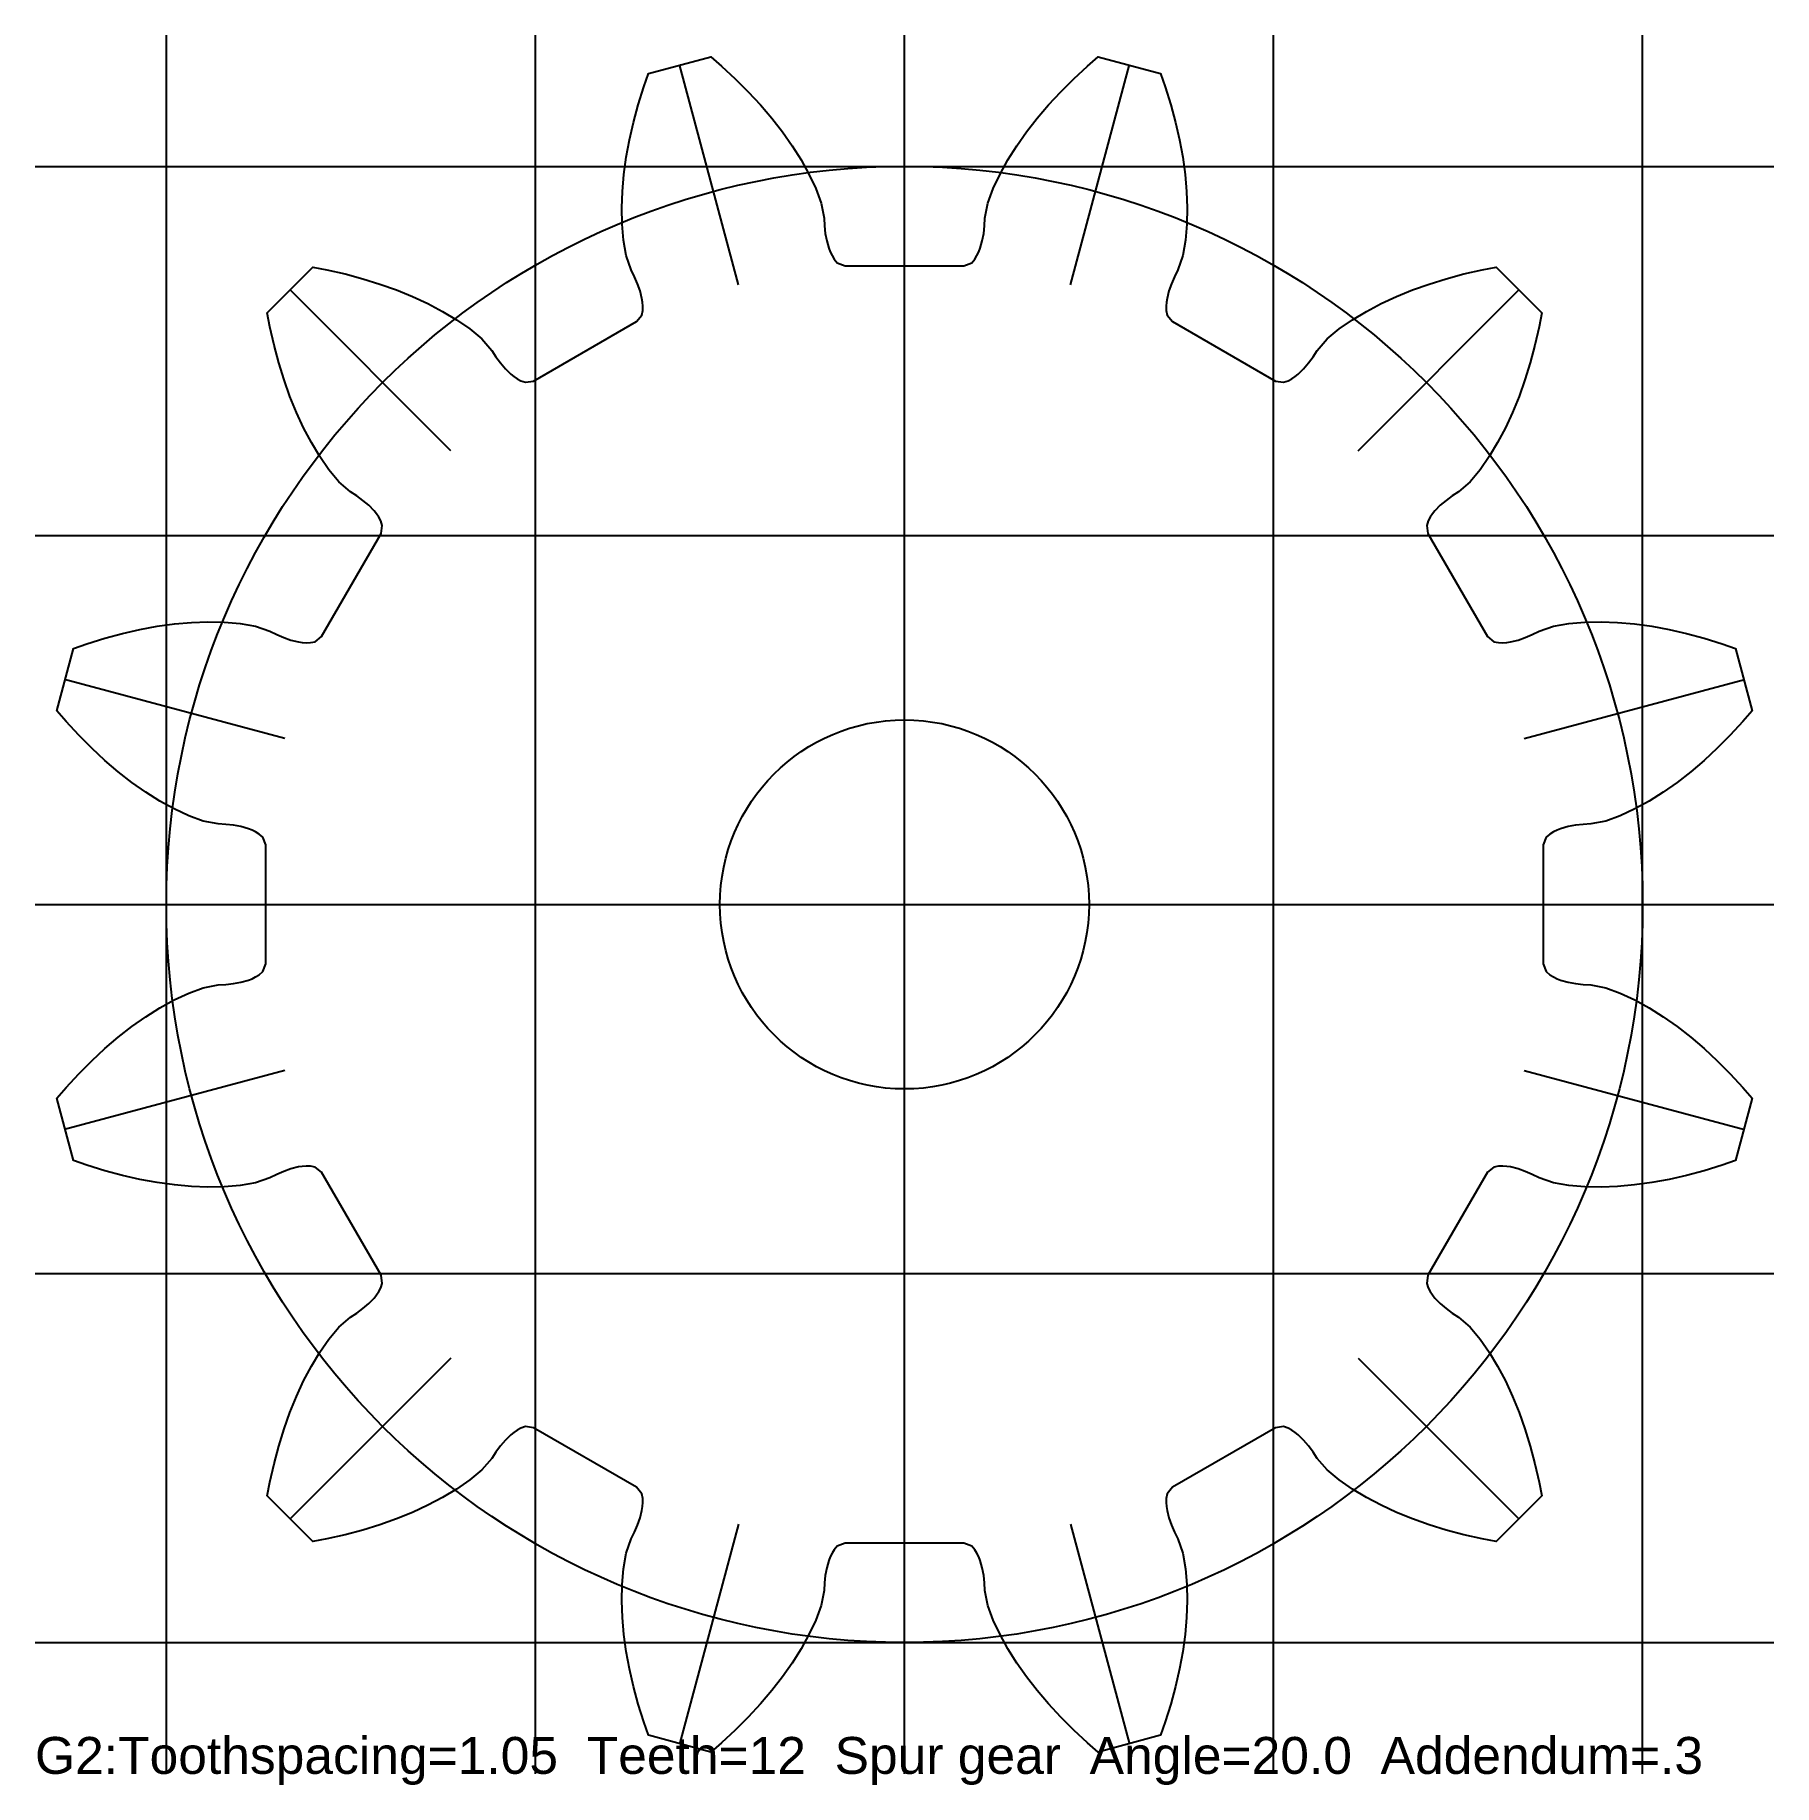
# Model space of a CAD drawing. Extents: x 0 to 4.71, y -0.03 to 4.71.
import ezdxf

# ---------------------------------------------------------------- set-up
doc = ezdxf.new("R2010")
doc.units = 0
doc.layers.add('labels', color=1, linetype='Continuous')
doc.styles.add('ARIAL', font='Arial.ttf')

msp = doc.modelspace()

# ---------------------------------------------------------------- linework, layer by layer
at = {"layer": 'a'}
for p, q in [((2.35594, 1.57063), (2.35594, 3.14126)), ((1.57063, 2.35594), (3.14126, 2.35594))]:
    msp.add_line(p, q, dxfattribs=at)
msp.add_lwpolyline([(0.62522, 2.51705), (0.61695, 2.53798), (0.60749, 2.54633), (0.59779, 2.55237), (0.58797, 2.55711), (0.57804, 2.56095), (0.55798, 2.56669), (0.5377, 2.57051), (0.51724, 2.57286), (0.49664, 2.57398), (0.45608, 2.58166), (0.41639, 2.59647), (0.37722, 2.61485), (0.33854, 2.63619), (0.30038, 2.66018), (0.26276, 2.68662), (0.22573, 2.71538), (0.18933, 2.74633), (0.15359, 2.77941), (0.11858, 2.81453), (0.08434, 2.85164), (0.0592, 2.88075), (0.1045, 3.04982), (0.14083, 3.06245), (0.18904, 3.07747), (0.23692, 3.09038), (0.2844, 3.10116), (0.33141, 3.10977), (0.37785, 3.11616), (0.42365, 3.12025), (0.4687, 3.12195), (0.51286, 3.12109), (0.55598, 3.11741), (0.59775, 3.11039), (0.63672, 3.09677), (0.65512, 3.08744), (0.67401, 3.07924), (0.69349, 3.07241), (0.71373, 3.06735), (0.72425, 3.06571), (0.73513, 3.0649), (0.74654, 3.06529), (0.75891, 3.06779), (0.77654, 3.08178), (0.93765, 3.36082), (0.94095, 3.38308), (0.93693, 3.39506), (0.93156, 3.40513), (0.92541, 3.41415), (0.91874, 3.42243), (0.90423, 3.43743), (0.88858, 3.45089), (0.87204, 3.46315), (0.85476, 3.47442), (0.82347, 3.50136), (0.79651, 3.53402), (0.77177, 3.56952), (0.74894, 3.60734), (0.72789, 3.6472), (0.70853, 3.68891), (0.69084, 3.73233), (0.67479, 3.77734), (0.66039, 3.82385), (0.64763, 3.87177), (0.63653, 3.92103), (0.6293, 3.95881), (0.75308, 4.08258), (0.79086, 4.07536), (0.84011, 4.06426), (0.88804, 4.0515), (0.93455, 4.03709), (0.97956, 4.02104), (1.02297, 4.00335), (1.06468, 3.984), (1.10454, 3.96294), (1.14236, 3.94012), (1.17786, 3.91538), (1.21053, 3.88841), (1.23747, 3.85713), (1.24874, 3.83985), (1.261, 3.8233), (1.27445, 3.80765), (1.28945, 3.79315), (1.29774, 3.78647), (1.30675, 3.78033), (1.31683, 3.77495), (1.3288, 3.77094), (1.35106, 3.77424), (1.63011, 3.93534), (1.64409, 3.95297), (1.6466, 3.96535), (1.64698, 3.97676), (1.64617, 3.98764), (1.64453, 3.99815), (1.63947, 4.0184), (1.63264, 4.03787), (1.62445, 4.05676), (1.61511, 4.07516), (1.60149, 4.11414), (1.59447, 4.15591), (1.5908, 4.19902), (1.58994, 4.24319), (1.59164, 4.28823), (1.59573, 4.33403), (1.60211, 4.38048), (1.61072, 4.42748), (1.6215, 4.47496), (1.63441, 4.52285), (1.64943, 4.57105), (1.66206, 4.60739), (1.83114, 4.65269), (1.86024, 4.62754), (1.89735, 4.5933), (1.93248, 4.55829), (1.96555, 4.52256), (1.99651, 4.48616), (2.02526, 4.44912), (2.05171, 4.41151), (2.0757, 4.37335), (2.09704, 4.33467), (2.11541, 4.2955), (2.13022, 4.25581), (2.13791, 4.21525), (2.13903, 4.19464), (2.14137, 4.17419), (2.1452, 4.1539), (2.15094, 4.13384), (2.15477, 4.12392), (2.15951, 4.11409), (2.16555, 4.1044), (2.17391, 4.09494), (2.19484, 4.08666), (2.51705, 4.08666), (2.53798, 4.09494), (2.54633, 4.1044), (2.55237, 4.11409), (2.55711, 4.12392), (2.56095, 4.13384), (2.56669, 4.1539), (2.57051, 4.17419), (2.57286, 4.19464), (2.57398, 4.21525), (2.58166, 4.25581), (2.59647, 4.2955), (2.61485, 4.33467), (2.63619, 4.37335), (2.66018, 4.41151), (2.68662, 4.44912), (2.71538, 4.48616), (2.74633, 4.52256), (2.77941, 4.55829), (2.81453, 4.5933), (2.85164, 4.62754), (2.88075, 4.65269), (3.04982, 4.60739), (3.06245, 4.57105), (3.07747, 4.52285), (3.09038, 4.47496), (3.10116, 4.42748), (3.10977, 4.38048), (3.11616, 4.33403), (3.12025, 4.28823), (3.12195, 4.24319), (3.12109, 4.19902), (3.11741, 4.15591), (3.11039, 4.11414), (3.09677, 4.07516), (3.08744, 4.05676), (3.07924, 4.03787), (3.07241, 4.0184), (3.06735, 3.99815), (3.06571, 3.98764), (3.0649, 3.97676), (3.06529, 3.96535), (3.06779, 3.95297), (3.08178, 3.93534), (3.36082, 3.77424), (3.38308, 3.77094), (3.39506, 3.77495), (3.40513, 3.78033), (3.41415, 3.78647), (3.42243, 3.79315), (3.43743, 3.80765), (3.45089, 3.8233), (3.46315, 3.83985), (3.47442, 3.85713), (3.50136, 3.88841), (3.53402, 3.91538), (3.56952, 3.94012), (3.60734, 3.96294), (3.6472, 3.984), (3.68891, 4.00335), (3.73233, 4.02104), (3.77734, 4.03709), (3.82385, 4.0515), (3.87177, 4.06426), (3.92103, 4.07536), (3.95881, 4.08258), (4.08258, 3.95881), (4.07536, 3.92103), (4.06426, 3.87177), (4.0515, 3.82385), (4.03709, 3.77734), (4.02104, 3.73233), (4.00335, 3.68891), (3.984, 3.6472), (3.96294, 3.60734), (3.94012, 3.56952), (3.91538, 3.53402), (3.88841, 3.50136), (3.85713, 3.47442), (3.83985, 3.46315), (3.8233, 3.45089), (3.80765, 3.43743), (3.79315, 3.42243), (3.78647, 3.41415), (3.78033, 3.40513), (3.77495, 3.39506), (3.77094, 3.38308), (3.77424, 3.36082), (3.93534, 3.08178), (3.95297, 3.06779), (3.96535, 3.06529), (3.97676, 3.0649), (3.98764, 3.06571), (3.99815, 3.06735), (4.0184, 3.07241), (4.03787, 3.07924), (4.05676, 3.08744), (4.07516, 3.09677), (4.11414, 3.11039), (4.15591, 3.11741), (4.19902, 3.12109), (4.24319, 3.12195), (4.28823, 3.12025), (4.33403, 3.11616), (4.38048, 3.10977), (4.42748, 3.10116), (4.47496, 3.09038), (4.52285, 3.07747), (4.57105, 3.06245), (4.60739, 3.04982), (4.65269, 2.88075), (4.62754, 2.85164), (4.5933, 2.81453), (4.55829, 2.77941), (4.52256, 2.74633), (4.48616, 2.71538), (4.44912, 2.68662), (4.41151, 2.66018), (4.37335, 2.63619), (4.33467, 2.61485), (4.2955, 2.59647), (4.25581, 2.58166), (4.21525, 2.57398), (4.19464, 2.57286), (4.17419, 2.57051), (4.1539, 2.56669), (4.13384, 2.56095), (4.12392, 2.55711), (4.11409, 2.55237), (4.1044, 2.54633), (4.09494, 2.53798), (4.08666, 2.51705), (4.08666, 2.19484), (4.09494, 2.17391), (4.1044, 2.16555), (4.11409, 2.15951), (4.12392, 2.15477), (4.13384, 2.15094), (4.1539, 2.1452), (4.17419, 2.14137), (4.19464, 2.13903), (4.21525, 2.13791), (4.25581, 2.13022), (4.2955, 2.11541), (4.33467, 2.09704), (4.37335, 2.0757), (4.41151, 2.05171), (4.44912, 2.02526), (4.48616, 1.99651), (4.52256, 1.96555), (4.55829, 1.93248), (4.5933, 1.89735), (4.62754, 1.86024), (4.65269, 1.83114), (4.60739, 1.66206), (4.57105, 1.64943), (4.52285, 1.63441), (4.47496, 1.6215), (4.42748, 1.61072), (4.38048, 1.60211), (4.33403, 1.59573), (4.28823, 1.59164), (4.24319, 1.58994), (4.19902, 1.5908), (4.15591, 1.59447), (4.11414, 1.60149), (4.07516, 1.61511), (4.05676, 1.62445), (4.03787, 1.63264), (4.0184, 1.63947), (3.99815, 1.64453), (3.98764, 1.64617), (3.97676, 1.64698), (3.96535, 1.6466), (3.95297, 1.64409), (3.93534, 1.63011), (3.77424, 1.35106), (3.77094, 1.3288), (3.77495, 1.31683), (3.78033, 1.30675), (3.78647, 1.29774), (3.79315, 1.28945), (3.80765, 1.27445), (3.8233, 1.261), (3.83985, 1.24874), (3.85713, 1.23747), (3.88841, 1.21053), (3.91538, 1.17786), (3.94012, 1.14236), (3.96294, 1.10454), (3.984, 1.06468), (4.00335, 1.02297), (4.02104, 0.97956), (4.03709, 0.93455), (4.0515, 0.88804), (4.06426, 0.84011), (4.07536, 0.79086), (4.08258, 0.75308), (3.95881, 0.6293), (3.92103, 0.63653), (3.87177, 0.64763), (3.82385, 0.66039), (3.77734, 0.67479), (3.73233, 0.69084), (3.68891, 0.70853), (3.6472, 0.72789), (3.60734, 0.74894), (3.56952, 0.77177), (3.53402, 0.79651), (3.50136, 0.82347), (3.47442, 0.85476), (3.46315, 0.87204), (3.45089, 0.88858), (3.43743, 0.90423), (3.42243, 0.91874), (3.41415, 0.92541), (3.40513, 0.93156), (3.39506, 0.93693), (3.38308, 0.94095), (3.36082, 0.93765), (3.08178, 0.77654), (3.06779, 0.75891), (3.06529, 0.74654), (3.0649, 0.73513), (3.06571, 0.72425), (3.06735, 0.71373), (3.07241, 0.69349), (3.07924, 0.67401), (3.08744, 0.65512), (3.09677, 0.63672), (3.11039, 0.59775), (3.11741, 0.55598), (3.12109, 0.51286), (3.12195, 0.4687), (3.12025, 0.42365), (3.11616, 0.37785), (3.10977, 0.33141), (3.10116, 0.2844), (3.09038, 0.23692), (3.07747, 0.18904), (3.06245, 0.14083), (3.04982, 0.1045), (2.88075, 0.0592), (2.85164, 0.08434), (2.81453, 0.11858), (2.77941, 0.15359), (2.74633, 0.18933), (2.71538, 0.22573), (2.68662, 0.26276), (2.66018, 0.30038), (2.63619, 0.33854), (2.61485, 0.37722), (2.59647, 0.41639), (2.58166, 0.45608), (2.57398, 0.49664), (2.57286, 0.51724), (2.57051, 0.5377), (2.56669, 0.55798), (2.56095, 0.57804), (2.55711, 0.58797), (2.55237, 0.59779), (2.54633, 0.60749), (2.53798, 0.61695), (2.51705, 0.62522), (2.19484, 0.62522), (2.17391, 0.61695), (2.16555, 0.60749), (2.15951, 0.59779), (2.15477, 0.58797), (2.15094, 0.57804), (2.1452, 0.55798), (2.14137, 0.5377), (2.13903, 0.51724), (2.13791, 0.49664), (2.13022, 0.45608), (2.11541, 0.41639), (2.09704, 0.37722), (2.0757, 0.33854), (2.05171, 0.30038), (2.02526, 0.26276), (1.99651, 0.22573), (1.96555, 0.18933), (1.93248, 0.15359), (1.89735, 0.11858), (1.86024, 0.08434), (1.83114, 0.0592), (1.66206, 0.1045), (1.64943, 0.14083), (1.63441, 0.18904), (1.6215, 0.23692), (1.61072, 0.2844), (1.60211, 0.33141), (1.59573, 0.37785), (1.59164, 0.42365), (1.58994, 0.4687), (1.5908, 0.51286), (1.59447, 0.55598), (1.60149, 0.59775), (1.61511, 0.63672), (1.62445, 0.65512), (1.63264, 0.67401), (1.63947, 0.69349), (1.64453, 0.71373), (1.64617, 0.72425), (1.64698, 0.73513), (1.6466, 0.74654), (1.64409, 0.75891), (1.63011, 0.77654), (1.35106, 0.93765), (1.3288, 0.94095), (1.31683, 0.93693), (1.30675, 0.93156), (1.29774, 0.92541), (1.28945, 0.91874), (1.27445, 0.90423), (1.261, 0.88858), (1.24874, 0.87204), (1.23747, 0.85476), (1.21053, 0.82347), (1.17786, 0.79651), (1.14236, 0.77177), (1.10454, 0.74894), (1.06468, 0.72789), (1.02297, 0.70853), (0.97956, 0.69084), (0.93455, 0.67479), (0.88804, 0.66039), (0.84011, 0.64763), (0.79086, 0.63653), (0.75308, 0.6293), (0.6293, 0.75308), (0.63653, 0.79086), (0.64763, 0.84011), (0.66039, 0.88804), (0.67479, 0.93455), (0.69084, 0.97956), (0.70853, 1.02297), (0.72789, 1.06468), (0.74894, 1.10454), (0.77177, 1.14236), (0.79651, 1.17786), (0.82347, 1.21053), (0.85476, 1.23747), (0.87204, 1.24874), (0.88858, 1.261), (0.90423, 1.27445), (0.91874, 1.28945), (0.92541, 1.29774), (0.93156, 1.30675), (0.93693, 1.31683), (0.94095, 1.3288), (0.93765, 1.35106), (0.77654, 1.63011), (0.75891, 1.64409), (0.74654, 1.6466), (0.73513, 1.64698), (0.72425, 1.64617), (0.71373, 1.64453), (0.69349, 1.63947), (0.67401, 1.63264), (0.65512, 1.62445), (0.63672, 1.61511), (0.59775, 1.60149), (0.55598, 1.59447), (0.51286, 1.5908), (0.4687, 1.58994), (0.42365, 1.59164), (0.37785, 1.59573), (0.33141, 1.60211), (0.2844, 1.61072), (0.23692, 1.6215), (0.18904, 1.63441), (0.14083, 1.64943), (0.1045, 1.66206), (0.0592, 1.83114), (0.08434, 1.86024), (0.11858, 1.89735), (0.15359, 1.93248), (0.18933, 1.96555), (0.22573, 1.99651), (0.26276, 2.02526), (0.30038, 2.05171), (0.33854, 2.0757), (0.37722, 2.09704), (0.41639, 2.11541), (0.45608, 2.13022), (0.49664, 2.13791), (0.51724, 2.13903), (0.5377, 2.14137), (0.55798, 2.1452), (0.57804, 2.15094), (0.58797, 2.15477), (0.59779, 2.15951), (0.60749, 2.16555), (0.61695, 2.17391), (0.62522, 2.19484)], close=True, dxfattribs=at)
msp.add_circle((2.35594, 2.35594), 0.5, dxfattribs=at)
at = {"layer": 'b'}
for p, q in [((0.35594, 0), (0.35594, 4.71188)), ((1.35594, 0), (1.35594, 4.71188)), ((2.35594, 0), (2.35594, 4.71188)), ((3.35594, 0), (3.35594, 4.71188)), ((4.35594, 0), (4.35594, 4.71188)), ((0, 4.35594), (4.71188, 4.35594)), ((0, 3.35594), (4.71188, 3.35594)), ((0, 2.35594), (4.71188, 2.35594)), ((0, 1.35594), (4.71188, 1.35594)), ((0, 0.35594), (4.71188, 0.35594))]:
    msp.add_line(p, q, dxfattribs=at)
at = {"layer": 'c'}
for p, q in [((1.90606, 4.03492), (1.74618, 4.63161)), ((2.80582, 4.03492), (2.96571, 4.63161)), ((1.12685, 3.58504), (0.69004, 4.02185)), ((3.58504, 3.58504), (4.02185, 4.02185)), ((0.67697, 2.80582), (0.08028, 2.96571)), ((4.03492, 2.80582), (4.63161, 2.96571)), ((0.67697, 1.90606), (0.08028, 1.74618)), ((4.03492, 1.90606), (4.63161, 1.74618)), ((1.12685, 1.12685), (0.69004, 0.69004)), ((3.58504, 1.12685), (4.02185, 0.69004)), ((1.90606, 0.67697), (1.74618, 0.08028)), ((2.80582, 0.67697), (2.96571, 0.08028))]:
    msp.add_line(p, q, dxfattribs=at)
msp.add_circle((2.35594, 2.35594), 2, dxfattribs=at)

# ---------------------------------------------------------------- texts
at = {"layer": 'labels', "style": 'ARIAL'}
msp.add_text('G2:Toothspacing=1.05  Teeth=12  Spur gear  Angle=20.0  Addendum=.3', height=0.1, dxfattribs=at).set_placement((0, 0))

doc.saveas('drawing.dxf')
